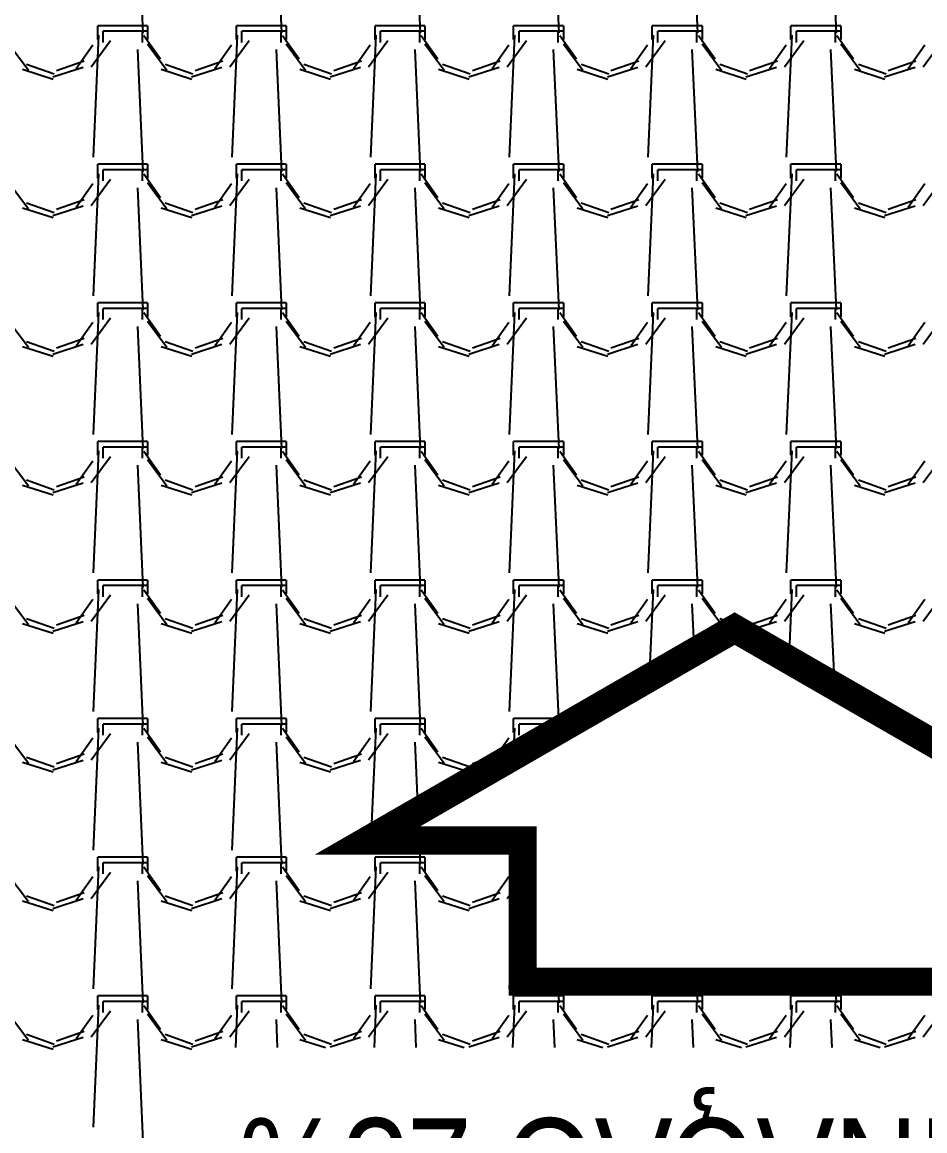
# Model space of a CAD drawing. Header units: millimetres. Extents: x 3923 to 4007, y 744 to 863.
# Drawn here: x 3933.809 to 3935.45, y 847.816 to 849.832 of the extents above; entities that cross this region are included whole.
import ezdxf
from ezdxf.enums import TextEntityAlignment as Align

# ---------------------------------------------------------------- set-up
doc = ezdxf.new("R2010")
doc.units = ezdxf.units.MM
doc.layers.add('-HIDRO', color=8, linetype='Continuous')
doc.layers.add('E-txt-g', color=3, linetype='Continuous')
doc.layers.add('E-Txt-W', color=7, linetype='Continuous', lineweight=20)
doc.styles.add('F2', font='ARIALN.TTF')
doc.styles.add('REG60', font='romans.shx', dxfattribs={"width": 0.8, "height": 0.15})
doc.styles.add('REG80', font='romans.shx', dxfattribs={"width": 0.8, "height": 0.2})

# ---------------------------------------------------------------- blocks, each defined once
blk = doc.blocks.new('Seta')
at = {"color": 2, "const_width": 2}
blk.add_lwpolyline([(10, 15), (10, 25.981), (25, 0), (10, -25.981), (10, -15), (0, -15), (0, 15)], close=True, dxfattribs=at)
blk = doc.blocks.new('TXT-AMB75')
at = {"layer": 'E-txt-g', "style": 'REG80', "width": 0.8, "flags": 8}
blk.add_attdef('TXT', text='', height=0.2, dxfattribs=at).set_placement((0.0055, 0.2964), align=Align.CENTER)
at = {"layer": 'E-Txt-W', "style": 'REG60', "width": 0.8, "flags": 8}
blk.add_attdef('TXT', text='', height=0.15, dxfattribs=at).set_placement((0.0055, 0.0271), align=Align.CENTER)

msp = doc.modelspace()

# ---------------------------------------------------------------- linework, layer by layer
at = {"layer": '-HIDRO', "linetype": 'Continuous'}
for p, q in [((3934.0183, 850.0346), (3934.0284, 849.8128)), ((3934.2703, 850.0346), (3934.2804, 849.8128)), ((3934.5223, 850.0346), (3934.5324, 849.8128)), ((3934.7743, 850.0346), (3934.7844, 849.8128)), ((3935.0263, 850.0346), (3935.0364, 849.8128)), ((3935.2783, 850.0346), (3935.2884, 849.8129)), ((3934.0268, 849.8256), (3933.9462, 849.8256)), ((3933.9462, 849.8004), (3933.9462, 849.8256)), ((3934.0268, 849.8155), (3933.9562, 849.8155)), ((3933.9562, 849.7953), (3933.9562, 849.8155)), ((3934.0369, 849.8256), (3934.0268, 849.8256)), ((3934.0268, 849.8155), (3934.0268, 849.7953)), ((3934.0369, 849.8155), (3934.0268, 849.8155)), ((3934.0369, 849.8256), (3934.0369, 849.8004)), ((3934.2788, 849.8256), (3934.1982, 849.8256)), ((3934.1982, 849.8004), (3934.1982, 849.8256)), ((3934.2788, 849.8155), (3934.2082, 849.8155)), ((3934.2082, 849.7953), (3934.2082, 849.8155)), ((3934.2889, 849.8256), (3934.2788, 849.8256)), ((3934.2788, 849.8155), (3934.2788, 849.7953)), ((3934.2889, 849.8155), (3934.2788, 849.8155)), ((3934.2889, 849.8256), (3934.2889, 849.8004)), ((3934.5308, 849.8256), (3934.4502, 849.8256)), ((3934.4502, 849.8004), (3934.4502, 849.8256)), ((3934.5308, 849.8155), (3934.4602, 849.8155)), ((3934.4602, 849.7953), (3934.4602, 849.8155)), ((3934.5409, 849.8256), (3934.5308, 849.8256)), ((3934.5308, 849.8155), (3934.5308, 849.7953)), ((3934.5409, 849.8155), (3934.5308, 849.8155)), ((3934.5409, 849.8256), (3934.5409, 849.8004)), ((3934.7828, 849.8256), (3934.7022, 849.8256)), ((3934.7022, 849.8004), (3934.7022, 849.8256)), ((3934.7828, 849.8155), (3934.7122, 849.8155)), ((3934.7122, 849.7953), (3934.7122, 849.8155)), ((3934.7929, 849.8256), (3934.7828, 849.8256)), ((3934.7828, 849.8155), (3934.7828, 849.7953)), ((3934.7929, 849.8155), (3934.7828, 849.8155)), ((3934.7929, 849.8256), (3934.7929, 849.8004)), ((3935.0348, 849.8256), (3934.9542, 849.8256)), ((3934.9542, 849.8004), (3934.9542, 849.8256)), ((3935.0348, 849.8155), (3934.9642, 849.8155)), ((3934.9642, 849.7953), (3934.9642, 849.8155)), ((3935.0449, 849.8256), (3935.0348, 849.8256)), ((3935.0348, 849.8155), (3935.0348, 849.7953)), ((3935.0449, 849.8155), (3935.0348, 849.8155)), ((3935.0449, 849.8256), (3935.0449, 849.8004)), ((3935.2868, 849.8256), (3935.2062, 849.8256)), ((3935.2062, 849.8004), (3935.2062, 849.8256)), ((3935.2868, 849.8155), (3935.2162, 849.8155)), ((3935.2162, 849.7953), (3935.2162, 849.8155)), ((3935.2969, 849.8256), (3935.2868, 849.8256)), ((3935.2868, 849.8155), (3935.2868, 849.7953)), ((3935.2969, 849.8155), (3935.2868, 849.8155)), ((3935.2969, 849.8256), (3935.2969, 849.8004)), ((3933.7848, 849.7926), (3933.8201, 849.7448)), ((3933.9344, 849.7507), (3933.9696, 849.7985)), ((3933.9479, 849.8083), (3933.9378, 849.5865)), ((3934.0299, 849.808), (3934.0602, 849.7652)), ((3934.0368, 849.7926), (3934.0721, 849.7448)), ((3934.1864, 849.7507), (3934.2216, 849.7985)), ((3934.1999, 849.8083), (3934.1898, 849.5865)), ((3934.2819, 849.808), (3934.3122, 849.7652)), ((3934.2888, 849.7926), (3934.3241, 849.7448)), ((3934.4384, 849.7507), (3934.4736, 849.7985)), ((3934.4519, 849.8083), (3934.4418, 849.5865)), ((3934.5339, 849.808), (3934.5642, 849.7652)), ((3934.5408, 849.7926), (3934.576, 849.7448)), ((3934.6904, 849.7507), (3934.7256, 849.7985)), ((3934.7039, 849.8083), (3934.6938, 849.5865)), ((3934.7859, 849.808), (3934.8162, 849.7652)), ((3934.7928, 849.7926), (3934.828, 849.7448)), ((3934.9424, 849.7507), (3934.9776, 849.7985)), ((3934.9559, 849.8083), (3934.9458, 849.5865)), ((3935.0379, 849.808), (3935.0682, 849.7652)), ((3935.0448, 849.7926), (3935.08, 849.7448)), ((3935.1944, 849.7507), (3935.2296, 849.7985)), ((3935.2079, 849.8083), (3935.1978, 849.5865)), ((3935.2899, 849.808), (3935.3202, 849.7652)), ((3935.2968, 849.7926), (3935.332, 849.7448)), ((3935.4463, 849.7507), (3935.4816, 849.7985)), ((3933.907, 849.7477), (3933.9373, 849.7906)), ((3934.0183, 849.7826), (3934.0284, 849.5608)), ((3934.159, 849.7477), (3934.1893, 849.7906)), ((3934.2703, 849.7826), (3934.2804, 849.5608)), ((3934.411, 849.7477), (3934.4413, 849.7906)), ((3934.5223, 849.7826), (3934.5324, 849.5608)), ((3934.663, 849.7477), (3934.6933, 849.7906)), ((3934.7743, 849.7826), (3934.7844, 849.5608)), ((3934.915, 849.7477), (3934.9453, 849.7906)), ((3935.0263, 849.7826), (3935.0364, 849.5608)), ((3935.167, 849.7477), (3935.1973, 849.7906)), ((3935.2783, 849.7826), (3935.2884, 849.5609)), ((3935.419, 849.7477), (3935.4493, 849.7906)), ((3933.8167, 849.7556), (3933.8671, 849.738)), ((3933.8711, 849.7439), (3933.9215, 849.7615)), ((3934.0687, 849.7556), (3934.1191, 849.738)), ((3934.1231, 849.7439), (3934.1735, 849.7615)), ((3934.3207, 849.7556), (3934.3711, 849.738)), ((3934.3751, 849.7439), (3934.4255, 849.7615)), ((3934.5727, 849.7556), (3934.6231, 849.738)), ((3934.6271, 849.7439), (3934.6775, 849.7615)), ((3934.8247, 849.7556), (3934.8751, 849.738)), ((3934.8791, 849.7439), (3934.9295, 849.7615)), ((3935.0767, 849.7556), (3935.1271, 849.738)), ((3935.1311, 849.7439), (3935.1815, 849.7615)), ((3935.3287, 849.7556), (3935.3791, 849.738)), ((3935.3831, 849.7439), (3935.4335, 849.7615)), ((3933.8097, 849.7463), (3933.8651, 849.7287)), ((3933.8645, 849.7326), (3933.9199, 849.7503)), ((3934.0617, 849.7463), (3934.1171, 849.7287)), ((3934.1165, 849.7326), (3934.1719, 849.7503)), ((3934.3137, 849.7463), (3934.3691, 849.7287)), ((3934.3685, 849.7326), (3934.4239, 849.7503)), ((3934.5657, 849.7463), (3934.6211, 849.7287)), ((3934.6205, 849.7326), (3934.6759, 849.7503)), ((3934.8177, 849.7463), (3934.8731, 849.7287)), ((3934.8725, 849.7326), (3934.9279, 849.7503)), ((3935.0697, 849.7463), (3935.1251, 849.7287)), ((3935.1245, 849.7326), (3935.1799, 849.7503)), ((3935.3217, 849.7463), (3935.3771, 849.7287)), ((3935.3765, 849.7326), (3935.4319, 849.7503)), ((3934.0268, 849.5736), (3933.9462, 849.5736)), ((3933.9462, 849.5484), (3933.9462, 849.5736)), ((3934.0369, 849.5736), (3934.0268, 849.5736)), ((3934.0369, 849.5736), (3934.0369, 849.5484)), ((3934.2788, 849.5736), (3934.1982, 849.5736)), ((3934.1982, 849.5484), (3934.1982, 849.5736)), ((3934.2889, 849.5736), (3934.2788, 849.5736)), ((3934.2889, 849.5736), (3934.2889, 849.5484)), ((3934.5308, 849.5736), (3934.4502, 849.5736)), ((3934.4502, 849.5484), (3934.4502, 849.5736)), ((3934.5409, 849.5736), (3934.5308, 849.5736)), ((3934.5409, 849.5736), (3934.5409, 849.5484)), ((3934.7828, 849.5736), (3934.7022, 849.5736)), ((3934.7022, 849.5484), (3934.7022, 849.5736)), ((3934.7929, 849.5736), (3934.7828, 849.5736)), ((3934.7929, 849.5736), (3934.7929, 849.5484)), ((3935.0348, 849.5736), (3934.9542, 849.5736)), ((3934.9542, 849.5484), (3934.9542, 849.5736)), ((3935.0449, 849.5736), (3935.0348, 849.5736)), ((3935.0449, 849.5736), (3935.0449, 849.5484)), ((3935.2868, 849.5736), (3935.2062, 849.5736)), ((3935.2062, 849.5484), (3935.2062, 849.5736)), ((3935.2969, 849.5736), (3935.2868, 849.5736)), ((3935.2969, 849.5736), (3935.2969, 849.5484)), ((3933.9479, 849.5563), (3933.9378, 849.3345)), ((3934.0268, 849.5635), (3933.9562, 849.5635)), ((3933.9562, 849.5433), (3933.9562, 849.5635)), ((3934.0268, 849.5635), (3934.0268, 849.5433)), ((3934.0369, 849.5635), (3934.0268, 849.5635)), ((3934.0299, 849.556), (3934.0602, 849.5132)), ((3934.1999, 849.5563), (3934.1898, 849.3345)), ((3934.2788, 849.5635), (3934.2082, 849.5635)), ((3934.2082, 849.5433), (3934.2082, 849.5635)), ((3934.2788, 849.5635), (3934.2788, 849.5433)), ((3934.2889, 849.5635), (3934.2788, 849.5635)), ((3934.2819, 849.556), (3934.3122, 849.5132)), ((3934.4519, 849.5563), (3934.4418, 849.3345)), ((3934.5308, 849.5635), (3934.4602, 849.5635)), ((3934.4602, 849.5433), (3934.4602, 849.5635)), ((3934.5308, 849.5635), (3934.5308, 849.5433)), ((3934.5409, 849.5635), (3934.5308, 849.5635)), ((3934.5339, 849.556), (3934.5642, 849.5132)), ((3934.7039, 849.5563), (3934.6938, 849.3345)), ((3934.7828, 849.5635), (3934.7122, 849.5635)), ((3934.7122, 849.5433), (3934.7122, 849.5635)), ((3934.7828, 849.5635), (3934.7828, 849.5433)), ((3934.7929, 849.5635), (3934.7828, 849.5635)), ((3934.7859, 849.556), (3934.8162, 849.5132)), ((3934.9559, 849.5563), (3934.9458, 849.3345)), ((3935.0348, 849.5635), (3934.9642, 849.5635)), ((3934.9642, 849.5433), (3934.9642, 849.5635)), ((3935.0348, 849.5635), (3935.0348, 849.5433)), ((3935.0449, 849.5635), (3935.0348, 849.5635)), ((3935.0379, 849.556), (3935.0682, 849.5132)), ((3935.2079, 849.5563), (3935.1978, 849.3345)), ((3935.2868, 849.5635), (3935.2162, 849.5635)), ((3935.2162, 849.5433), (3935.2162, 849.5635)), ((3935.2868, 849.5635), (3935.2868, 849.5433)), ((3935.2969, 849.5635), (3935.2868, 849.5635)), ((3935.2899, 849.556), (3935.3202, 849.5132)), ((3933.7848, 849.5406), (3933.8201, 849.4928)), ((3933.907, 849.4957), (3933.9373, 849.5386)), ((3933.9344, 849.4987), (3933.9696, 849.5465)), ((3934.0183, 849.5306), (3934.0284, 849.3088)), ((3934.0368, 849.5406), (3934.0721, 849.4928)), ((3934.159, 849.4957), (3934.1893, 849.5386)), ((3934.1864, 849.4987), (3934.2216, 849.5465)), ((3934.2703, 849.5306), (3934.2804, 849.3088)), ((3934.2888, 849.5406), (3934.3241, 849.4928)), ((3934.411, 849.4957), (3934.4413, 849.5386)), ((3934.4384, 849.4987), (3934.4736, 849.5465)), ((3934.5223, 849.5306), (3934.5324, 849.3088)), ((3934.5408, 849.5406), (3934.5761, 849.4928)), ((3934.663, 849.4957), (3934.6933, 849.5386)), ((3934.6904, 849.4987), (3934.7256, 849.5465)), ((3934.7743, 849.5306), (3934.7844, 849.3088)), ((3934.7928, 849.5406), (3934.828, 849.4928)), ((3934.915, 849.4957), (3934.9453, 849.5386)), ((3934.9424, 849.4987), (3934.9776, 849.5465)), ((3935.0263, 849.5306), (3935.0364, 849.3088)), ((3935.0448, 849.5406), (3935.08, 849.4928)), ((3935.167, 849.4957), (3935.1973, 849.5386)), ((3935.1943, 849.4987), (3935.2296, 849.5465)), ((3935.2783, 849.5306), (3935.2884, 849.3088)), ((3935.2968, 849.5406), (3935.332, 849.4928)), ((3935.419, 849.4957), (3935.4493, 849.5386)), ((3935.4463, 849.4987), (3935.4816, 849.5465)), ((3933.8097, 849.4943), (3933.8651, 849.4767)), ((3933.8167, 849.5036), (3933.8671, 849.486)), ((3933.8645, 849.4806), (3933.9199, 849.4983)), ((3933.8711, 849.4919), (3933.9215, 849.5095)), ((3934.0617, 849.4943), (3934.1171, 849.4767)), ((3934.0687, 849.5036), (3934.1191, 849.486)), ((3934.1165, 849.4806), (3934.1719, 849.4983)), ((3934.1231, 849.4919), (3934.1735, 849.5095)), ((3934.3137, 849.4943), (3934.3691, 849.4767)), ((3934.3207, 849.5036), (3934.3711, 849.486)), ((3934.3685, 849.4806), (3934.4239, 849.4983)), ((3934.3751, 849.4919), (3934.4255, 849.5095)), ((3934.5657, 849.4943), (3934.6211, 849.4767)), ((3934.5727, 849.5036), (3934.6231, 849.486)), ((3934.6205, 849.4806), (3934.6759, 849.4983)), ((3934.6271, 849.4919), (3934.6775, 849.5095)), ((3934.8177, 849.4943), (3934.8731, 849.4767)), ((3934.8247, 849.5036), (3934.8751, 849.486)), ((3934.8725, 849.4806), (3934.9279, 849.4983)), ((3934.8791, 849.4919), (3934.9295, 849.5095)), ((3935.0697, 849.4943), (3935.1251, 849.4767)), ((3935.0767, 849.5036), (3935.1271, 849.486)), ((3935.1245, 849.4806), (3935.1799, 849.4983)), ((3935.1311, 849.4919), (3935.1815, 849.5095)), ((3935.3217, 849.4943), (3935.3771, 849.4767)), ((3935.3287, 849.5036), (3935.3791, 849.486)), ((3935.3765, 849.4806), (3935.4319, 849.4983)), ((3935.3831, 849.4919), (3935.4335, 849.5095)), ((3934.0268, 849.3216), (3933.9462, 849.3216)), ((3933.9462, 849.2964), (3933.9462, 849.3216)), ((3934.0268, 849.3115), (3933.9562, 849.3115)), ((3933.9562, 849.2913), (3933.9562, 849.3115)), ((3934.0369, 849.3216), (3934.0268, 849.3216)), ((3934.0268, 849.3115), (3934.0268, 849.2913)), ((3934.0369, 849.3115), (3934.0268, 849.3115)), ((3934.0369, 849.3216), (3934.0369, 849.2964)), ((3934.2788, 849.3216), (3934.1982, 849.3216)), ((3934.1982, 849.2964), (3934.1982, 849.3216)), ((3934.2788, 849.3115), (3934.2082, 849.3115)), ((3934.2082, 849.2913), (3934.2082, 849.3115)), ((3934.2889, 849.3216), (3934.2788, 849.3216)), ((3934.2788, 849.3115), (3934.2788, 849.2913)), ((3934.2889, 849.3115), (3934.2788, 849.3115)), ((3934.2889, 849.3216), (3934.2889, 849.2964)), ((3934.5308, 849.3216), (3934.4502, 849.3216)), ((3934.4502, 849.2964), (3934.4502, 849.3216)), ((3934.5308, 849.3115), (3934.4602, 849.3115)), ((3934.4602, 849.2913), (3934.4602, 849.3115)), ((3934.5409, 849.3216), (3934.5308, 849.3216)), ((3934.5308, 849.3115), (3934.5308, 849.2913)), ((3934.5409, 849.3115), (3934.5308, 849.3115)), ((3934.5409, 849.3216), (3934.5409, 849.2964)), ((3934.7828, 849.3216), (3934.7022, 849.3216)), ((3934.7022, 849.2964), (3934.7022, 849.3216)), ((3934.7828, 849.3115), (3934.7122, 849.3115)), ((3934.7122, 849.2913), (3934.7122, 849.3115)), ((3934.7929, 849.3216), (3934.7828, 849.3216)), ((3934.7828, 849.3115), (3934.7828, 849.2913)), ((3934.7929, 849.3115), (3934.7828, 849.3115)), ((3934.7929, 849.3216), (3934.7929, 849.2964)), ((3935.0348, 849.3216), (3934.9542, 849.3216)), ((3934.9542, 849.2964), (3934.9542, 849.3216)), ((3935.0348, 849.3115), (3934.9642, 849.3115)), ((3934.9642, 849.2913), (3934.9642, 849.3115)), ((3935.0449, 849.3216), (3935.0348, 849.3216)), ((3935.0348, 849.3115), (3935.0348, 849.2913)), ((3935.0449, 849.3115), (3935.0348, 849.3115)), ((3935.0449, 849.3216), (3935.0449, 849.2964)), ((3935.2868, 849.3216), (3935.2062, 849.3216)), ((3935.2062, 849.2964), (3935.2062, 849.3216)), ((3935.2868, 849.3115), (3935.2162, 849.3115)), ((3935.2162, 849.2913), (3935.2162, 849.3115)), ((3935.2969, 849.3216), (3935.2868, 849.3216)), ((3935.2868, 849.3115), (3935.2868, 849.2913)), ((3935.2969, 849.3115), (3935.2868, 849.3115)), ((3935.2969, 849.3216), (3935.2969, 849.2964)), ((3933.7848, 849.2886), (3933.8201, 849.2408)), ((3933.9344, 849.2467), (3933.9696, 849.2945)), ((3933.9479, 849.3043), (3933.9378, 849.0825)), ((3934.0299, 849.304), (3934.0602, 849.2612)), ((3934.0368, 849.2886), (3934.0721, 849.2408)), ((3934.1864, 849.2467), (3934.2216, 849.2945)), ((3934.1999, 849.3043), (3934.1898, 849.0825)), ((3934.2819, 849.304), (3934.3122, 849.2612)), ((3934.2888, 849.2886), (3934.3241, 849.2408)), ((3934.4384, 849.2467), (3934.4736, 849.2945)), ((3934.4519, 849.3043), (3934.4418, 849.0825)), ((3934.5339, 849.304), (3934.5642, 849.2612)), ((3934.5408, 849.2886), (3934.5761, 849.2408)), ((3934.6904, 849.2467), (3934.7256, 849.2945)), ((3934.7039, 849.3043), (3934.6938, 849.0825)), ((3934.7859, 849.304), (3934.8162, 849.2612)), ((3934.7928, 849.2886), (3934.8281, 849.2408)), ((3934.9423, 849.2467), (3934.9776, 849.2945)), ((3934.9559, 849.3043), (3934.9458, 849.0825)), ((3935.0379, 849.304), (3935.0682, 849.2612)), ((3935.0448, 849.2886), (3935.08, 849.2408)), ((3935.1943, 849.2467), (3935.2296, 849.2945)), ((3935.2079, 849.3043), (3935.1978, 849.0825)), ((3935.2899, 849.304), (3935.3202, 849.2612)), ((3935.2968, 849.2886), (3935.332, 849.2408)), ((3935.4463, 849.2467), (3935.4816, 849.2945)), ((3933.907, 849.2437), (3933.9373, 849.2866)), ((3934.0183, 849.2786), (3934.0284, 849.0568)), ((3934.159, 849.2437), (3934.1893, 849.2866)), ((3934.2703, 849.2786), (3934.2804, 849.0568)), ((3934.411, 849.2437), (3934.4413, 849.2866)), ((3934.5223, 849.2786), (3934.5324, 849.0568)), ((3934.663, 849.2437), (3934.6933, 849.2866)), ((3934.7743, 849.2786), (3934.7844, 849.0568)), ((3934.915, 849.2437), (3934.9453, 849.2866)), ((3935.0263, 849.2786), (3935.0364, 849.0568)), ((3935.167, 849.2437), (3935.1973, 849.2866)), ((3935.2783, 849.2786), (3935.2884, 849.0568)), ((3935.419, 849.2437), (3935.4493, 849.2866)), ((3933.8167, 849.2516), (3933.8671, 849.2339)), ((3933.8711, 849.2399), (3933.9215, 849.2575)), ((3934.0687, 849.2516), (3934.1191, 849.2339)), ((3934.1231, 849.2399), (3934.1735, 849.2575)), ((3934.3207, 849.2516), (3934.3711, 849.2339)), ((3934.3751, 849.2399), (3934.4255, 849.2575)), ((3934.5727, 849.2516), (3934.6231, 849.2339)), ((3934.6271, 849.2399), (3934.6775, 849.2575)), ((3934.8247, 849.2516), (3934.8751, 849.2339)), ((3934.8791, 849.2399), (3934.9295, 849.2575)), ((3935.0767, 849.2516), (3935.1271, 849.2339)), ((3935.1311, 849.2399), (3935.1815, 849.2575)), ((3935.3287, 849.2516), (3935.3791, 849.2339)), ((3935.3831, 849.2399), (3935.4335, 849.2575)), ((3933.8097, 849.2423), (3933.8651, 849.2247)), ((3933.8645, 849.2286), (3933.9199, 849.2463)), ((3934.0617, 849.2423), (3934.1171, 849.2247)), ((3934.1165, 849.2286), (3934.1719, 849.2463)), ((3934.3137, 849.2423), (3934.3691, 849.2247)), ((3934.3685, 849.2286), (3934.4239, 849.2463)), ((3934.5657, 849.2423), (3934.6211, 849.2247)), ((3934.6205, 849.2286), (3934.6759, 849.2463)), ((3934.8177, 849.2423), (3934.8731, 849.2247)), ((3934.8725, 849.2286), (3934.9279, 849.2463)), ((3935.0697, 849.2423), (3935.1251, 849.2247)), ((3935.1245, 849.2286), (3935.1799, 849.2463)), ((3935.3217, 849.2423), (3935.3771, 849.2247)), ((3935.3765, 849.2286), (3935.4319, 849.2463)), ((3934.0268, 849.0696), (3933.9462, 849.0696)), ((3933.9462, 849.0444), (3933.9462, 849.0696)), ((3934.0369, 849.0696), (3934.0268, 849.0696)), ((3934.0369, 849.0696), (3934.0369, 849.0444)), ((3934.2788, 849.0696), (3934.1982, 849.0696)), ((3934.1982, 849.0444), (3934.1982, 849.0696)), ((3934.2889, 849.0696), (3934.2788, 849.0696)), ((3934.2889, 849.0696), (3934.2889, 849.0444)), ((3934.5308, 849.0696), (3934.4502, 849.0696)), ((3934.4502, 849.0444), (3934.4502, 849.0696)), ((3934.5409, 849.0696), (3934.5308, 849.0696)), ((3934.5409, 849.0696), (3934.5409, 849.0444)), ((3934.7828, 849.0696), (3934.7022, 849.0696)), ((3934.7022, 849.0444), (3934.7022, 849.0696)), ((3934.7929, 849.0696), (3934.7828, 849.0696)), ((3934.7929, 849.0696), (3934.7929, 849.0444)), ((3935.0348, 849.0696), (3934.9542, 849.0696)), ((3934.9542, 849.0444), (3934.9542, 849.0696)), ((3935.0449, 849.0696), (3935.0348, 849.0696)), ((3935.0449, 849.0696), (3935.0449, 849.0444)), ((3935.2868, 849.0696), (3935.2062, 849.0696)), ((3935.2062, 849.0444), (3935.2062, 849.0696)), ((3935.2969, 849.0696), (3935.2868, 849.0696)), ((3935.2969, 849.0696), (3935.2969, 849.0444)), ((3933.9479, 849.0523), (3933.9378, 848.8305)), ((3934.0268, 849.0595), (3933.9562, 849.0595)), ((3933.9562, 849.0393), (3933.9562, 849.0595)), ((3934.0268, 849.0595), (3934.0268, 849.0393)), ((3934.0369, 849.0595), (3934.0268, 849.0595)), ((3934.0299, 849.052), (3934.0602, 849.0092)), ((3934.1999, 849.0523), (3934.1898, 848.8305)), ((3934.2788, 849.0595), (3934.2082, 849.0595)), ((3934.2082, 849.0393), (3934.2082, 849.0595)), ((3934.2788, 849.0595), (3934.2788, 849.0393)), ((3934.2889, 849.0595), (3934.2788, 849.0595)), ((3934.2819, 849.052), (3934.3122, 849.0092)), ((3934.4519, 849.0523), (3934.4418, 848.8305)), ((3934.5308, 849.0595), (3934.4602, 849.0595)), ((3934.4602, 849.0393), (3934.4602, 849.0595)), ((3934.5308, 849.0595), (3934.5308, 849.0393)), ((3934.5409, 849.0595), (3934.5308, 849.0595)), ((3934.5339, 849.052), (3934.5642, 849.0092)), ((3934.7039, 849.0523), (3934.6938, 848.8305)), ((3934.7828, 849.0595), (3934.7122, 849.0595)), ((3934.7122, 849.0393), (3934.7122, 849.0595)), ((3934.7828, 849.0595), (3934.7828, 849.0393)), ((3934.7929, 849.0595), (3934.7828, 849.0595)), ((3934.7859, 849.052), (3934.8162, 849.0092)), ((3934.9559, 849.0523), (3934.9458, 848.8305)), ((3935.0348, 849.0595), (3934.9642, 849.0595)), ((3934.9642, 849.0393), (3934.9642, 849.0595)), ((3935.0348, 849.0595), (3935.0348, 849.0393)), ((3935.0449, 849.0595), (3935.0348, 849.0595)), ((3935.0379, 849.052), (3935.0682, 849.0092)), ((3935.2079, 849.0523), (3935.1978, 848.8305)), ((3935.2868, 849.0595), (3935.2162, 849.0595)), ((3935.2162, 849.0393), (3935.2162, 849.0595)), ((3935.2868, 849.0595), (3935.2868, 849.0393)), ((3935.2969, 849.0595), (3935.2868, 849.0595)), ((3935.2899, 849.052), (3935.3202, 849.0092)), ((3933.7848, 849.0366), (3933.8201, 848.9888)), ((3933.907, 848.9917), (3933.9373, 849.0346)), ((3933.9344, 848.9947), (3933.9696, 849.0425)), ((3934.0183, 849.0266), (3934.0284, 848.8048)), ((3934.0368, 849.0366), (3934.0721, 848.9888)), ((3934.159, 848.9917), (3934.1893, 849.0346)), ((3934.1864, 848.9947), (3934.2216, 849.0425)), ((3934.2703, 849.0266), (3934.2804, 848.8048)), ((3934.2888, 849.0366), (3934.3241, 848.9888)), ((3934.411, 848.9917), (3934.4413, 849.0346)), ((3934.4384, 848.9947), (3934.4736, 849.0425)), ((3934.5223, 849.0266), (3934.5324, 848.8048)), ((3934.5408, 849.0366), (3934.5761, 848.9888)), ((3934.663, 848.9917), (3934.6933, 849.0346)), ((3934.6903, 848.9947), (3934.7256, 849.0425)), ((3934.7743, 849.0266), (3934.7844, 848.8048)), ((3934.7928, 849.0366), (3934.8281, 848.9888)), ((3934.915, 848.9917), (3934.9453, 849.0346)), ((3934.9423, 848.9947), (3934.9776, 849.0425)), ((3935.0263, 849.0266), (3935.0364, 848.8048)), ((3935.0448, 849.0366), (3935.0801, 848.9888)), ((3935.167, 848.9917), (3935.1973, 849.0346)), ((3935.1943, 848.9947), (3935.2296, 849.0425)), ((3935.2783, 849.0266), (3935.2884, 848.8048)), ((3935.2968, 849.0366), (3935.332, 848.9888)), ((3935.419, 848.9917), (3935.4493, 849.0346)), ((3935.4463, 848.9947), (3935.4816, 849.0425)), ((3933.8097, 848.9903), (3933.8651, 848.9727)), ((3933.8167, 848.9996), (3933.8671, 848.9819)), ((3933.8645, 848.9766), (3933.9199, 848.9943)), ((3933.8711, 848.9879), (3933.9215, 849.0055)), ((3934.0617, 848.9903), (3934.1171, 848.9727)), ((3934.0687, 848.9996), (3934.1191, 848.9819)), ((3934.1165, 848.9766), (3934.1719, 848.9943)), ((3934.1231, 848.9879), (3934.1735, 849.0055)), ((3934.3137, 848.9903), (3934.3691, 848.9727)), ((3934.3207, 848.9996), (3934.3711, 848.9819)), ((3934.3685, 848.9766), (3934.4239, 848.9943)), ((3934.3751, 848.9879), (3934.4255, 849.0055)), ((3934.5657, 848.9903), (3934.6211, 848.9727)), ((3934.5727, 848.9996), (3934.6231, 848.9819)), ((3934.6205, 848.9766), (3934.6759, 848.9943)), ((3934.6271, 848.9879), (3934.6775, 849.0055)), ((3934.8177, 848.9903), (3934.8731, 848.9727)), ((3934.8247, 848.9996), (3934.8751, 848.9819)), ((3934.8725, 848.9766), (3934.9279, 848.9943)), ((3934.8791, 848.9879), (3934.9295, 849.0055)), ((3935.0697, 848.9903), (3935.1251, 848.9727)), ((3935.0767, 848.9996), (3935.1271, 848.9819)), ((3935.1245, 848.9766), (3935.1799, 848.9943)), ((3935.1311, 848.9879), (3935.1815, 849.0055)), ((3935.3217, 848.9903), (3935.3771, 848.9727)), ((3935.3287, 848.9996), (3935.3791, 848.9819)), ((3935.3765, 848.9766), (3935.4319, 848.9943)), ((3935.3831, 848.9879), (3935.4335, 849.0055)), ((3934.0268, 848.8176), (3933.9462, 848.8176)), ((3933.9462, 848.7924), (3933.9462, 848.8176)), ((3934.0268, 848.8075), (3933.9562, 848.8075)), ((3933.9562, 848.7873), (3933.9562, 848.8075)), ((3934.0369, 848.8176), (3934.0268, 848.8176)), ((3934.0268, 848.8075), (3934.0268, 848.7873)), ((3934.0369, 848.8075), (3934.0268, 848.8075)), ((3934.0369, 848.8176), (3934.0369, 848.7924)), ((3934.2788, 848.8176), (3934.1982, 848.8176)), ((3934.1982, 848.7924), (3934.1982, 848.8176)), ((3934.2788, 848.8075), (3934.2082, 848.8075)), ((3934.2082, 848.7873), (3934.2082, 848.8075)), ((3934.2889, 848.8176), (3934.2788, 848.8176)), ((3934.2788, 848.8075), (3934.2788, 848.7873)), ((3934.2889, 848.8075), (3934.2788, 848.8075)), ((3934.2889, 848.8176), (3934.2889, 848.7924)), ((3934.5308, 848.8176), (3934.4502, 848.8176)), ((3934.4502, 848.7924), (3934.4502, 848.8176)), ((3934.5308, 848.8075), (3934.4602, 848.8075)), ((3934.4602, 848.7873), (3934.4602, 848.8075)), ((3934.5409, 848.8176), (3934.5308, 848.8176)), ((3934.5308, 848.8075), (3934.5308, 848.7873)), ((3934.5409, 848.8075), (3934.5308, 848.8075)), ((3934.5409, 848.8176), (3934.5409, 848.7924)), ((3934.7828, 848.8176), (3934.7022, 848.8176)), ((3934.7022, 848.7924), (3934.7022, 848.8176)), ((3934.7828, 848.8075), (3934.7122, 848.8075)), ((3934.7122, 848.7873), (3934.7122, 848.8075)), ((3934.7929, 848.8176), (3934.7828, 848.8176)), ((3934.7828, 848.8075), (3934.7828, 848.7873)), ((3934.7929, 848.8075), (3934.7828, 848.8075)), ((3934.7929, 848.8176), (3934.7929, 848.7924)), ((3935.0348, 848.8176), (3934.9542, 848.8176)), ((3934.9542, 848.7924), (3934.9542, 848.8176)), ((3935.0348, 848.8075), (3934.9642, 848.8075)), ((3934.9642, 848.7873), (3934.9642, 848.8075)), ((3935.0449, 848.8176), (3935.0348, 848.8176)), ((3935.0348, 848.8075), (3935.0348, 848.7873)), ((3935.0449, 848.8075), (3935.0348, 848.8075)), ((3935.0449, 848.8176), (3935.0449, 848.7924)), ((3935.2868, 848.8176), (3935.2062, 848.8176)), ((3935.2062, 848.7924), (3935.2062, 848.8176)), ((3935.2868, 848.8075), (3935.2162, 848.8075)), ((3935.2162, 848.7873), (3935.2162, 848.8075)), ((3935.2969, 848.8176), (3935.2868, 848.8176)), ((3935.2868, 848.8075), (3935.2868, 848.7873)), ((3935.2969, 848.8075), (3935.2868, 848.8075)), ((3935.2969, 848.8176), (3935.2969, 848.7924)), ((3933.7848, 848.7846), (3933.8201, 848.7368)), ((3933.9344, 848.7427), (3933.9696, 848.7905)), ((3933.9479, 848.8003), (3933.9378, 848.5785)), ((3934.0299, 848.8), (3934.0601, 848.7572)), ((3934.0368, 848.7846), (3934.0721, 848.7368)), ((3934.1864, 848.7427), (3934.2216, 848.7905)), ((3934.1999, 848.8003), (3934.1898, 848.5785)), ((3934.2819, 848.8), (3934.3122, 848.7572)), ((3934.2888, 848.7846), (3934.3241, 848.7368)), ((3934.4383, 848.7427), (3934.4736, 848.7905)), ((3934.4519, 848.8003), (3934.4418, 848.5785)), ((3934.5339, 848.8), (3934.5642, 848.7572)), ((3934.5408, 848.7846), (3934.5761, 848.7368)), ((3934.6903, 848.7427), (3934.7256, 848.7905)), ((3934.7039, 848.8003), (3934.6938, 848.5785)), ((3934.7859, 848.8), (3934.8162, 848.7572)), ((3934.7928, 848.7846), (3934.8281, 848.7368)), ((3934.9423, 848.7427), (3934.9776, 848.7905)), ((3934.9559, 848.8003), (3934.9486, 848.6396)), ((3935.0379, 848.8), (3935.0682, 848.7572)), ((3935.0448, 848.7846), (3935.0801, 848.7368)), ((3935.1943, 848.7427), (3935.2296, 848.7905)), ((3935.2079, 848.8003), (3935.2021, 848.6727)), ((3935.2899, 848.8), (3935.3202, 848.7572)), ((3935.2968, 848.7846), (3935.3321, 848.7368)), ((3935.4463, 848.7427), (3935.4816, 848.7905)), ((3933.907, 848.7397), (3933.9373, 848.7826)), ((3934.0183, 848.7746), (3934.0284, 848.5528)), ((3934.159, 848.7397), (3934.1893, 848.7826)), ((3934.2703, 848.7746), (3934.2804, 848.5528)), ((3934.411, 848.7397), (3934.4413, 848.7826)), ((3934.5223, 848.7746), (3934.5324, 848.5528)), ((3934.663, 848.7397), (3934.6933, 848.7826)), ((3934.7743, 848.7746), (3934.7844, 848.5528)), ((3934.915, 848.7397), (3934.9453, 848.7826)), ((3935.0263, 848.7746), (3935.0303, 848.6868)), ((3935.167, 848.7397), (3935.1973, 848.7826)), ((3935.2783, 848.7746), (3935.2851, 848.6247)), ((3935.419, 848.7397), (3935.4493, 848.7826)), ((3933.8167, 848.7476), (3933.8671, 848.7299)), ((3933.8711, 848.7359), (3933.9215, 848.7535)), ((3934.0687, 848.7476), (3934.1191, 848.7299)), ((3934.1231, 848.7359), (3934.1735, 848.7535)), ((3934.3207, 848.7476), (3934.3711, 848.7299)), ((3934.3751, 848.7359), (3934.4255, 848.7535)), ((3934.5727, 848.7476), (3934.6231, 848.7299)), ((3934.6271, 848.7359), (3934.6775, 848.7535)), ((3934.8247, 848.7476), (3934.8751, 848.7299)), ((3934.8791, 848.7359), (3934.9295, 848.7535)), ((3935.0767, 848.7476), (3935.1271, 848.7299)), ((3935.1311, 848.7359), (3935.1815, 848.7535)), ((3935.3287, 848.7476), (3935.3791, 848.7299)), ((3935.3831, 848.7359), (3935.4335, 848.7535)), ((3933.8097, 848.7383), (3933.8651, 848.7207)), ((3933.8645, 848.7246), (3933.9199, 848.7423)), ((3934.0617, 848.7383), (3934.1171, 848.7207)), ((3934.1165, 848.7246), (3934.1719, 848.7423)), ((3934.3137, 848.7383), (3934.3691, 848.7207)), ((3934.3685, 848.7246), (3934.4239, 848.7423)), ((3934.5657, 848.7383), (3934.6211, 848.7207)), ((3934.6205, 848.7246), (3934.6759, 848.7423)), ((3934.8177, 848.7383), (3934.8731, 848.7207)), ((3934.8725, 848.7246), (3934.9279, 848.7423)), ((3935.0697, 848.7383), (3935.1018, 848.7281)), ((3935.1113, 848.7251), (3935.1251, 848.7207)), ((3935.1245, 848.7246), (3935.1799, 848.7423)), ((3935.3217, 848.7383), (3935.3771, 848.7207)), ((3935.3765, 848.7246), (3935.4319, 848.7423)), ((3934.0268, 848.5656), (3933.9462, 848.5656)), ((3933.9462, 848.5404), (3933.9462, 848.5656)), ((3934.0369, 848.5656), (3934.0268, 848.5656)), ((3934.0369, 848.5656), (3934.0369, 848.5404)), ((3934.2788, 848.5656), (3934.1982, 848.5656)), ((3934.1982, 848.5404), (3934.1982, 848.5656)), ((3934.2889, 848.5656), (3934.2788, 848.5656)), ((3934.2889, 848.5656), (3934.2889, 848.5404)), ((3934.5308, 848.5656), (3934.4502, 848.5656)), ((3934.4502, 848.5404), (3934.4502, 848.5656)), ((3934.5409, 848.5656), (3934.5308, 848.5656)), ((3934.5409, 848.5656), (3934.5409, 848.5404)), ((3934.7828, 848.5656), (3934.7022, 848.5656)), ((3934.7022, 848.5404), (3934.7022, 848.5656)), ((3934.7929, 848.5656), (3934.7828, 848.5656)), ((3934.7929, 848.5656), (3934.7929, 848.5497)), ((3933.9479, 848.5483), (3933.9378, 848.3265)), ((3934.0268, 848.5555), (3933.9562, 848.5555)), ((3933.9562, 848.5353), (3933.9562, 848.5555)), ((3934.0268, 848.5555), (3934.0268, 848.5353)), ((3934.0369, 848.5555), (3934.0268, 848.5555)), ((3934.0299, 848.548), (3934.0601, 848.5052)), ((3934.1999, 848.5483), (3934.1898, 848.3265)), ((3934.2788, 848.5555), (3934.2082, 848.5555)), ((3934.2082, 848.5353), (3934.2082, 848.5555)), ((3934.2788, 848.5555), (3934.2788, 848.5353)), ((3934.2889, 848.5555), (3934.2788, 848.5555)), ((3934.2819, 848.548), (3934.3121, 848.5052)), ((3934.4519, 848.5483), (3934.4427, 848.3476)), ((3934.5308, 848.5555), (3934.4602, 848.5555)), ((3934.4602, 848.5353), (3934.4602, 848.5555)), ((3934.5308, 848.5555), (3934.5308, 848.5353)), ((3934.5409, 848.5555), (3934.5308, 848.5555)), ((3934.5339, 848.548), (3934.5642, 848.5052)), ((3934.7039, 848.5483), (3934.7015, 848.497)), ((3934.7828, 848.5555), (3934.7122, 848.5555)), ((3934.7122, 848.5353), (3934.7122, 848.5555)), ((3934.7828, 848.5555), (3934.7828, 848.5439)), ((3934.7929, 848.5555), (3934.7828, 848.5555)), ((3934.7859, 848.548), (3934.7871, 848.5464)), ((3933.7848, 848.5326), (3933.8201, 848.4848)), ((3933.907, 848.4877), (3933.9373, 848.5306)), ((3933.9344, 848.4907), (3933.9696, 848.5385)), ((3934.0183, 848.5226), (3934.0284, 848.3008)), ((3934.0368, 848.5326), (3934.0721, 848.4848)), ((3934.159, 848.4877), (3934.1893, 848.5306)), ((3934.1864, 848.4907), (3934.2216, 848.5385)), ((3934.2703, 848.5226), (3934.2804, 848.3008)), ((3934.2888, 848.5326), (3934.3241, 848.4848)), ((3934.411, 848.4877), (3934.4413, 848.5306)), ((3934.4383, 848.4907), (3934.4736, 848.5385)), ((3934.5223, 848.5226), (3934.528, 848.3968)), ((3934.5408, 848.5326), (3934.5761, 848.4848)), ((3934.663, 848.4877), (3934.6933, 848.5306)), ((3934.6903, 848.4907), (3934.7256, 848.5385)), ((3935.449, 848.5301), (3935.4493, 848.5306)), ((3933.8097, 848.4863), (3933.8651, 848.4687)), ((3933.8167, 848.4956), (3933.8671, 848.4779)), ((3933.8645, 848.4726), (3933.9199, 848.4903)), ((3933.8711, 848.4839), (3933.9215, 848.5015)), ((3934.0617, 848.4863), (3934.1171, 848.4687)), ((3934.0687, 848.4956), (3934.1191, 848.4779)), ((3934.1165, 848.4726), (3934.1719, 848.4903)), ((3934.1231, 848.4839), (3934.1735, 848.5015)), ((3934.3137, 848.4863), (3934.3691, 848.4687)), ((3934.3207, 848.4956), (3934.3711, 848.4779)), ((3934.3685, 848.4726), (3934.4239, 848.4903)), ((3934.3751, 848.4839), (3934.4255, 848.5015)), ((3934.5657, 848.4863), (3934.6211, 848.4687)), ((3934.5727, 848.4956), (3934.6231, 848.4779)), ((3934.6205, 848.4726), (3934.6759, 848.4903)), ((3934.6271, 848.4839), (3934.6775, 848.5015)), ((3934.4426, 848.3441), (3934.4418, 848.3265)), ((3934.5304, 848.3441), (3934.5324, 848.3008)), ((3934.6946, 848.3441), (3934.6938, 848.3265)), ((3934.0268, 848.3136), (3933.9462, 848.3136)), ((3933.9462, 848.2884), (3933.9462, 848.3136)), ((3934.0268, 848.3035), (3933.9562, 848.3035)), ((3933.9562, 848.2833), (3933.9562, 848.3035)), ((3934.0369, 848.3136), (3934.0268, 848.3136)), ((3934.0268, 848.3035), (3934.0268, 848.2833)), ((3934.0369, 848.3035), (3934.0268, 848.3035)), ((3934.0369, 848.3136), (3934.0369, 848.2884)), ((3934.2788, 848.3136), (3934.1982, 848.3136)), ((3934.1982, 848.2884), (3934.1982, 848.3136)), ((3934.2788, 848.3035), (3934.2082, 848.3035)), ((3934.2082, 848.2833), (3934.2082, 848.3035)), ((3934.2889, 848.3136), (3934.2788, 848.3136)), ((3934.2788, 848.3035), (3934.2788, 848.2833)), ((3934.2889, 848.3035), (3934.2788, 848.3035)), ((3934.2889, 848.3136), (3934.2889, 848.2884)), ((3934.5308, 848.3136), (3934.4502, 848.3136)), ((3934.4502, 848.2884), (3934.4502, 848.3136)), ((3934.5308, 848.3035), (3934.4602, 848.3035)), ((3934.4602, 848.2833), (3934.4602, 848.3035)), ((3934.5409, 848.3136), (3934.5308, 848.3136)), ((3934.5308, 848.3035), (3934.5308, 848.2833)), ((3934.5409, 848.3035), (3934.5308, 848.3035)), ((3934.5409, 848.3136), (3934.5409, 848.2884)), ((3934.7187, 848.3136), (3934.7022, 848.3136)), ((3934.7022, 848.2884), (3934.7022, 848.3136)), ((3934.7187, 848.3035), (3934.7122, 848.3035)), ((3934.7122, 848.2833), (3934.7122, 848.3035)), ((3933.7848, 848.2806), (3933.8201, 848.2328)), ((3933.9344, 848.2387), (3933.9696, 848.2866)), ((3933.9479, 848.2963), (3933.9378, 848.0745)), ((3934.0299, 848.296), (3934.0601, 848.2532)), ((3934.0368, 848.2806), (3934.0721, 848.2328)), ((3934.1863, 848.2387), (3934.2216, 848.2866)), ((3934.1999, 848.2963), (3934.1898, 848.0745)), ((3934.2819, 848.296), (3934.3121, 848.2532)), ((3934.2888, 848.2806), (3934.3241, 848.2328)), ((3934.4383, 848.2387), (3934.4736, 848.2866)), ((3934.4519, 848.2963), (3934.4418, 848.0745)), ((3934.5339, 848.296), (3934.5642, 848.2532)), ((3934.5408, 848.2806), (3934.5761, 848.2328)), ((3934.7039, 848.2963), (3934.6938, 848.0745)), ((3933.907, 848.2357), (3933.9373, 848.2786)), ((3934.0183, 848.2706), (3934.0284, 848.0488)), ((3934.159, 848.2357), (3934.1893, 848.2786)), ((3934.2703, 848.2706), (3934.2804, 848.0488)), ((3934.411, 848.2357), (3934.4413, 848.2786)), ((3934.5223, 848.2706), (3934.5324, 848.0488)), ((3934.663, 848.2357), (3934.6933, 848.2786)), ((3934.6903, 848.2387), (3934.7187, 848.2771)), ((3933.8167, 848.2436), (3933.8671, 848.2259)), ((3933.8711, 848.2319), (3933.9215, 848.2495)), ((3934.0687, 848.2436), (3934.1191, 848.2259)), ((3934.1231, 848.2319), (3934.1735, 848.2495)), ((3934.3207, 848.2436), (3934.3711, 848.2259)), ((3934.3751, 848.2319), (3934.4255, 848.2495)), ((3934.5727, 848.2436), (3934.6231, 848.2259)), ((3934.6271, 848.2319), (3934.6775, 848.2495)), ((3933.8097, 848.2343), (3933.8651, 848.2167)), ((3933.8645, 848.2206), (3933.9199, 848.2383)), ((3934.0617, 848.2343), (3934.1171, 848.2167)), ((3934.1165, 848.2206), (3934.1719, 848.2383)), ((3934.3137, 848.2343), (3934.3691, 848.2167)), ((3934.3685, 848.2206), (3934.4239, 848.2383)), ((3934.5657, 848.2343), (3934.6211, 848.2167)), ((3934.6205, 848.2206), (3934.6759, 848.2383)), ((3934.7826, 848.0872), (3934.7844, 848.0488)), ((3934.9464, 848.0872), (3934.9458, 848.0745)), ((3935.0346, 848.0872), (3935.0364, 848.0488)), ((3935.1984, 848.0872), (3935.1978, 848.0745)), ((3935.2866, 848.0872), (3935.2884, 848.0488)), ((3934.0268, 848.0616), (3933.9462, 848.0616)), ((3933.9462, 848.0364), (3933.9462, 848.0616)), ((3934.0369, 848.0616), (3934.0268, 848.0616)), ((3934.0369, 848.0616), (3934.0369, 848.0364)), ((3934.2788, 848.0616), (3934.1982, 848.0616)), ((3934.1982, 848.0364), (3934.1982, 848.0616)), ((3934.2889, 848.0616), (3934.2788, 848.0616)), ((3934.2889, 848.0616), (3934.2889, 848.0364)), ((3934.5308, 848.0616), (3934.4502, 848.0616)), ((3934.4502, 848.0364), (3934.4502, 848.0616)), ((3934.5409, 848.0616), (3934.5308, 848.0616)), ((3934.5409, 848.0616), (3934.5409, 848.0364)), ((3934.7828, 848.0616), (3934.7022, 848.0616)), ((3934.7022, 848.0364), (3934.7022, 848.0616)), ((3934.7929, 848.0616), (3934.7828, 848.0616)), ((3934.7929, 848.0616), (3934.7929, 848.0364)), ((3935.0348, 848.0616), (3934.9542, 848.0616)), ((3934.9542, 848.0364), (3934.9542, 848.0616)), ((3935.0449, 848.0616), (3935.0348, 848.0616)), ((3935.0449, 848.0616), (3935.0449, 848.0364)), ((3935.2868, 848.0616), (3935.2062, 848.0616)), ((3935.2062, 848.0364), (3935.2062, 848.0616)), ((3935.2969, 848.0616), (3935.2868, 848.0616)), ((3935.2969, 848.0616), (3935.2969, 848.0364)), ((3933.9479, 848.0443), (3933.9378, 847.8225)), ((3934.0268, 848.0515), (3933.9562, 848.0515)), ((3933.9562, 848.0313), (3933.9562, 848.0515)), ((3934.0268, 848.0515), (3934.0268, 848.0313)), ((3934.0369, 848.0515), (3934.0268, 848.0515)), ((3934.0299, 848.044), (3934.0601, 848.0012)), ((3934.1999, 848.0443), (3934.1964, 847.9675)), ((3934.2788, 848.0515), (3934.2082, 848.0515)), ((3934.2082, 848.0313), (3934.2082, 848.0515)), ((3934.2788, 848.0515), (3934.2788, 848.0313)), ((3934.2889, 848.0515), (3934.2788, 848.0515)), ((3934.2819, 848.044), (3934.3121, 848.0012)), ((3934.4519, 848.0443), (3934.4484, 847.9675)), ((3934.5308, 848.0515), (3934.4602, 848.0515)), ((3934.4602, 848.0313), (3934.4602, 848.0515)), ((3934.5308, 848.0515), (3934.5308, 848.0313)), ((3934.5409, 848.0515), (3934.5308, 848.0515)), ((3934.5339, 848.044), (3934.5641, 848.0012)), ((3934.7039, 848.0443), (3934.7004, 847.9675)), ((3934.7828, 848.0515), (3934.7122, 848.0515)), ((3934.7122, 848.0313), (3934.7122, 848.0515)), ((3934.7828, 848.0515), (3934.7828, 848.0313)), ((3934.7929, 848.0515), (3934.7828, 848.0515)), ((3934.7859, 848.044), (3934.8162, 848.0012)), ((3934.9559, 848.0443), (3934.9524, 847.9675)), ((3935.0348, 848.0515), (3934.9642, 848.0515)), ((3934.9642, 848.0313), (3934.9642, 848.0515)), ((3935.0348, 848.0515), (3935.0348, 848.0313)), ((3935.0449, 848.0515), (3935.0348, 848.0515)), ((3935.0379, 848.044), (3935.0682, 848.0012)), ((3935.2079, 848.0443), (3935.2044, 847.9675)), ((3935.2868, 848.0515), (3935.2162, 848.0515)), ((3935.2162, 848.0313), (3935.2162, 848.0515)), ((3935.2868, 848.0515), (3935.2868, 848.0313)), ((3935.2969, 848.0515), (3935.2868, 848.0515)), ((3935.2899, 848.044), (3935.3202, 848.0012)), ((3933.7848, 848.0286), (3933.8201, 847.9808)), ((3933.907, 847.9837), (3933.9373, 848.0266)), ((3933.9343, 847.9867), (3933.9696, 848.0345)), ((3934.0183, 848.0186), (3934.0284, 847.7968)), ((3934.0368, 848.0286), (3934.0721, 847.9808)), ((3934.159, 847.9837), (3934.1893, 848.0266)), ((3934.1863, 847.9867), (3934.2216, 848.0345)), ((3934.2703, 848.0186), (3934.2726, 847.9675)), ((3934.2888, 848.0286), (3934.3241, 847.9808)), ((3934.411, 847.9837), (3934.4413, 848.0266)), ((3934.4383, 847.9867), (3934.4736, 848.0345)), ((3934.5223, 848.0186), (3934.5246, 847.9675)), ((3934.5408, 848.0286), (3934.5761, 847.9808)), ((3934.663, 847.9837), (3934.6933, 848.0266)), ((3934.6903, 847.9867), (3934.7256, 848.0345)), ((3934.7743, 848.0186), (3934.7766, 847.9675)), ((3934.7928, 848.0286), (3934.8281, 847.9808)), ((3934.915, 847.9837), (3934.9453, 848.0266)), ((3934.9423, 847.9867), (3934.9776, 848.0345)), ((3935.0263, 848.0186), (3935.0286, 847.9675)), ((3935.0448, 848.0286), (3935.0801, 847.9808)), ((3935.167, 847.9837), (3935.1973, 848.0266)), ((3935.1943, 847.9867), (3935.2296, 848.0345)), ((3935.2783, 848.0186), (3935.2806, 847.9675)), ((3935.2968, 848.0286), (3935.3321, 847.9808)), ((3935.419, 847.9837), (3935.4493, 848.0266)), ((3935.4463, 847.9867), (3935.4816, 848.0345)), ((3933.8097, 847.9823), (3933.8651, 847.9647)), ((3933.8167, 847.9916), (3933.8671, 847.9739)), ((3933.8645, 847.9686), (3933.9199, 847.9863)), ((3933.8711, 847.9799), (3933.9215, 847.9975)), ((3934.0617, 847.9823), (3934.1171, 847.9647)), ((3934.0687, 847.9916), (3934.1191, 847.9739)), ((3934.1165, 847.9686), (3934.1719, 847.9863)), ((3934.1231, 847.9799), (3934.1735, 847.9975)), ((3934.3137, 847.9823), (3934.3602, 847.9675)), ((3934.3207, 847.9916), (3934.3711, 847.9739)), ((3934.3685, 847.9686), (3934.4239, 847.9863)), ((3934.3751, 847.9799), (3934.4255, 847.9975)), ((3934.5657, 847.9823), (3934.6122, 847.9675)), ((3934.5727, 847.9916), (3934.6231, 847.9739)), ((3934.6205, 847.9686), (3934.6759, 847.9863)), ((3934.6271, 847.9799), (3934.6775, 847.9975)), ((3934.8177, 847.9823), (3934.8642, 847.9675)), ((3934.8247, 847.9916), (3934.8751, 847.9739)), ((3934.8725, 847.9686), (3934.9279, 847.9863)), ((3934.8791, 847.9799), (3934.9295, 847.9975)), ((3935.0697, 847.9823), (3935.1162, 847.9675)), ((3935.0767, 847.9916), (3935.1271, 847.9739)), ((3935.1245, 847.9686), (3935.1799, 847.9863)), ((3935.1311, 847.9799), (3935.1815, 847.9975)), ((3935.3217, 847.9823), (3935.3682, 847.9675)), ((3935.3287, 847.9916), (3935.3791, 847.9739)), ((3935.3765, 847.9686), (3935.4319, 847.9863)), ((3935.3831, 847.9799), (3935.4335, 847.9975))]:
    msp.add_line(p, q, dxfattribs=at)

# ---------------------------------------------------------------- block references
at = {"layer": '-HIDRO', "xscale": -0.02568383992806189, "yscale": 0.02568383992806189, "zscale": 0.02568383992806189, "rotation": 270}
msp.add_blockref('Seta', (3935.1039, 848.0872), dxfattribs=at)
at = {"layer": '-HIDRO'}
ref = msp.add_blockref('TXT-AMB75', (3935.0775, 847.9341), dxfattribs=dict(at, xscale=-1.224719996570784, yscale=1.224719996570784, zscale=1.224719996570784, rotation=180))
ref.add_attrib('TXT', 'TELHADO COLONIAL', dxfattribs={"layer": 'E-txt-g', "color": 2, "height": 0.1848, "rotation": 180, "style": 'F2'}).set_placement((3935.0815, 847.5711), align=Align.CENTER)
ref.add_attrib('TXT', 'INCLINAÇÃO 25%', dxfattribs={"layer": 'E-Txt-W', "height": 0.1848, "rotation": 180, "style": 'F2'}).set_placement((3935.0906, 847.839), align=Align.CENTER)

doc.saveas('drawing.dxf')
